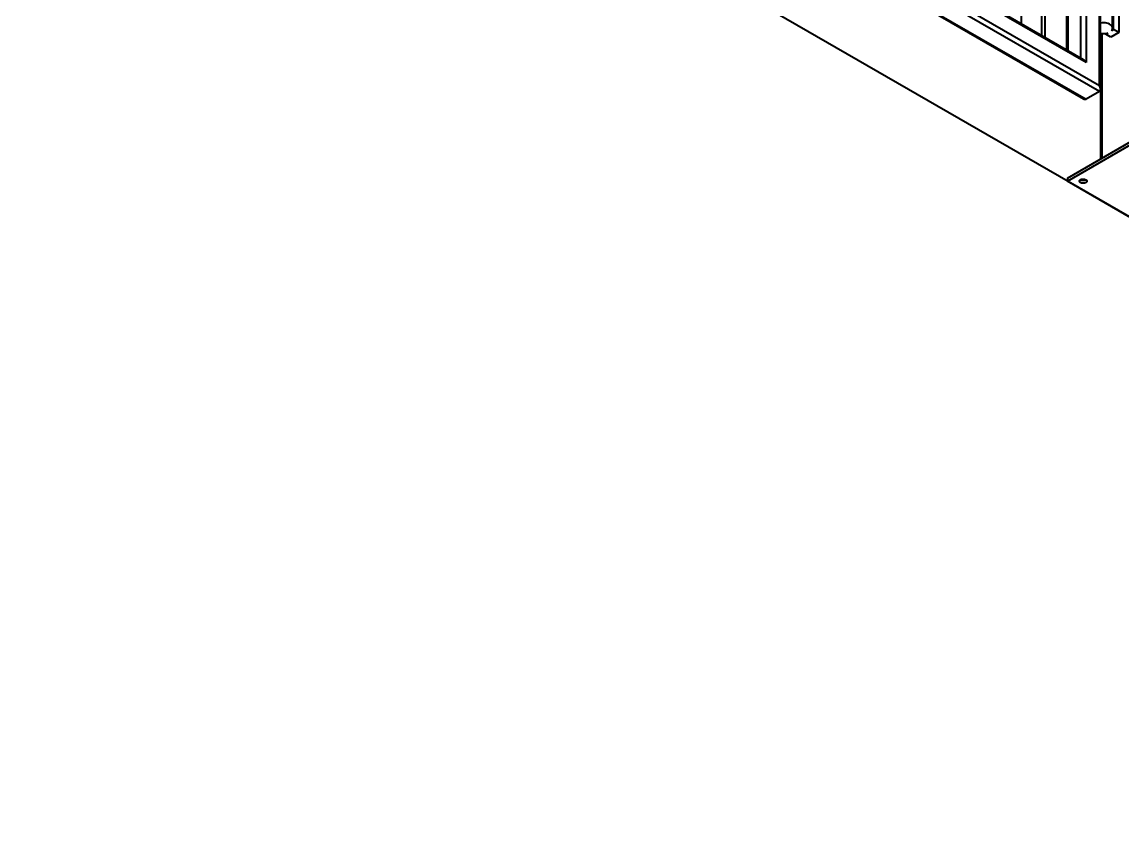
# Model space of a CAD drawing. Header units: millimetres. Extents: x 0 to 297, y 0 to 210.
# Drawn here: x 183.56 to 198.3, y 72.21 to 82.99 of the extents above; entities that cross this region are included whole.
import ezdxf

# ---------------------------------------------------------------- set-up
doc = ezdxf.new("R2010")
doc.units = ezdxf.units.MM
doc.layers.add('轮廓实线层', color=7, linetype='Continuous', lineweight=40)

msp = doc.modelspace()

# ---------------------------------------------------------------- linework, layer by layer
at = {"layer": '轮廓实线层', "color": 7, "linetype": 'Continuous', "lineweight": 40}
for p, q in [((197.9849, 82.1451), (197.9849, 96.7612)), ((197.9996, 82.0958), (197.9996, 96.7696)), ((197.8081, 96.6591), (197.8081, 82.4513)), ((212.5478, 72.2072), (183.5564, 88.9436)), ((197.8081, 82.4513), (192.1796, 85.7006)), ((197.7728, 82.4886), (192.1942, 85.7091)), ((197.9849, 82.0635), (191.9321, 85.5577)), ((192.0028, 85.5985), (197.9849, 82.1451)), ((191.7407, 85.4472), (197.7728, 81.9649)), ((191.7553, 85.4556), (197.8081, 81.9614)), ((196.9422, 82.9681), (196.9422, 84.074)), ((197.2104, 83.8903), (197.2104, 82.8133)), ((197.2604, 82.7844), (197.2604, 83.8903)), ((197.546, 83.6965), (197.546, 82.6195)), ((198.2465, 83.3414), (198.2465, 82.8514)), ((198.1629, 82.9106), (198.1629, 83.1556)), ((198.1758, 82.8923), (198.1758, 83.1372)), ((198.1758, 82.8923), (198.1475, 82.8759)), ((198.2465, 82.8514), (198.1758, 82.8923)), ((198.0021, 82.8415), (198.0021, 81.1589)), ((198.0981, 82.8474), (198.0698, 82.831)), ((198.0698, 82.831), (198.0698, 82.8409)), ((198.1405, 82.7902), (198.0698, 82.831)), ((198.2465, 82.8514), (198.1405, 82.7902)), ((197.9849, 82.0635), (197.8081, 81.9614)), ((197.5571, 80.902), (198.4056, 81.3918)), ((197.5571, 80.8612), (198.4056, 81.351)), ((197.5571, 80.902), (197.5571, 80.8612)), ((198.4056, 80.3713), (197.5571, 80.8612))]:
    msp.add_line(p, q, dxfattribs=at)
at = {"layer": '轮廓实线层', "color": 8, "linetype": 'Continuous', "lineweight": 40}
for p, q in [((197.7374, 82.509), (197.7374, 96.6183)), ((197.5606, 83.6881), (197.5606, 82.6111)), ((198.0167, 82.8395), (198.0167, 81.1673))]:
    msp.add_line(p, q, dxfattribs=at)
at = {"layer": '轮廓实线层', "color": 7, "linetype": 'Continuous', "lineweight": 40, "flags": 128}
for points in [[(198.1475, 82.8759), (198.1561, 82.887), (198.1612, 82.8988), (198.1629, 82.9108), (198.1611, 82.9229), (198.1558, 82.9346), (198.1472, 82.9457), (198.1355, 82.9557), (198.1211, 82.9645), (198.1043, 82.9718), (198.0856, 82.9773), (198.0656, 82.981), (198.0448, 82.9827), (198.0239, 82.9823), (198.0033, 82.98), (197.9996, 82.9793)], [(197.7339, 80.8816), (197.7447, 80.8863), (197.7574, 80.8892), (197.771, 80.89), (197.7844, 80.8887), (197.7967, 80.8853), (197.8069, 80.8801), (197.8144, 80.8736), (197.8185, 80.8661), (197.819, 80.8582), (197.8158, 80.8506), (197.8091, 80.8437), (197.7995, 80.8382), (197.7876, 80.8343), (197.7744, 80.8324), (197.7608, 80.8327), (197.7478, 80.8351), (197.7364, 80.8394), (197.7274, 80.8453), (197.7216, 80.8524), (197.7193, 80.8602), (197.7207, 80.868), (197.7257, 80.8753), (197.7339, 80.8816)]]:
    msp.add_lwpolyline(points, dxfattribs=at)
at = {"layer": '轮廓实线层', "color": 7, "linetype": 'Continuous', "lineweight": 40}
for centre, radius, start, end in [((198.0378, 83.0455), 0.2071, 259.36025, 286.91829), ((197.7692, 80.9481), 0.0753, 242.01608, 297.98252)]:
    msp.add_arc(centre, radius, start, end, dxfattribs=at)
for centre, start_param, end_param in [((197.7728, 82.4309), 4.7123483, 5.4978278), ((197.9496, 82.1247), 3.141552, 4.7123483), ((197.7728, 82.0226), 2.3562351, 3.141552)]:
    msp.add_ellipse(centre, major_axis=(-0.0354, 0.0612), ratio=0.5773346, start_param=start_param, end_param=end_param, dxfattribs=at)

doc.saveas('drawing.dxf')
